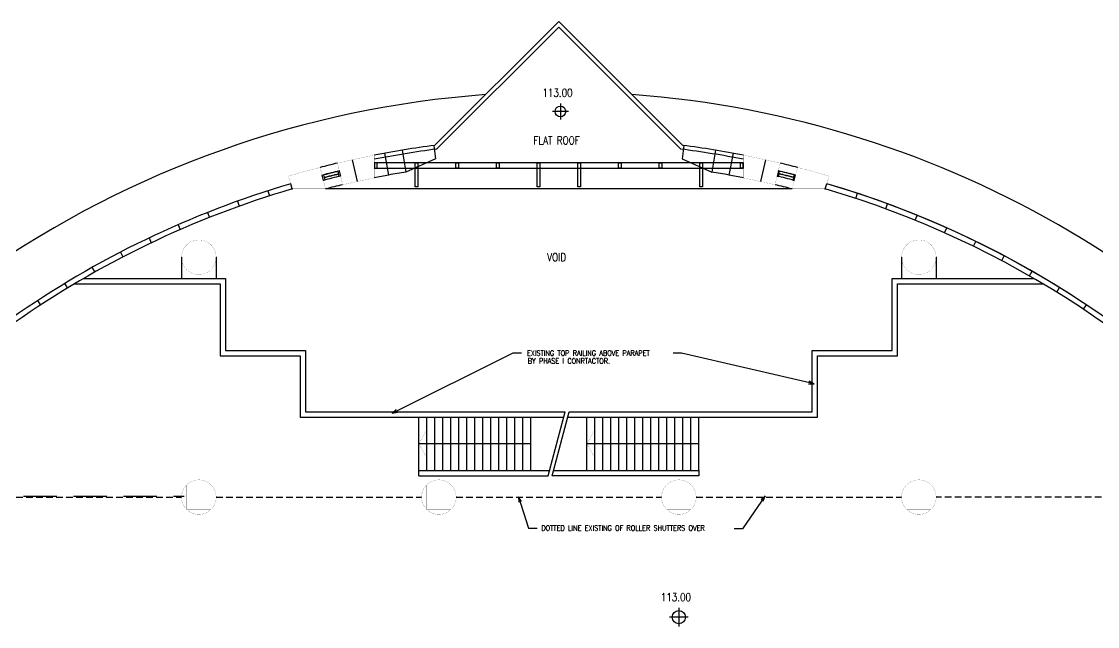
# Model space of a CAD drawing. Extents: x -163002 to 22103, y -103500 to 51643.
# Drawn here: x -81649 to -41300, y 28950 to 51643 of the extents above; entities that cross this region are included whole.
import ezdxf

# ---------------------------------------------------------------- set-up
doc = ezdxf.new("R2010")
doc.units = 0
doc.header["$LTSCALE"] = 1000
doc.header["$MEASUREMENT"] = 0
doc.linetypes.add('s2113a$0$GFxref$0$s3123a$0$HIDDEN2', pattern=[0.1875, 0.125, -0.0625])
doc.linetypes.add('s2113a$0$HIDDEN', pattern=[0.375, 0.25, -0.125])
doc.layers.get('0').update_dxf_attribs({"linetype": 'CONTINUOUS'})
for name, color, linetype in [('s2113a$0$20', 7, 'CONTINUOUS'), ('s2113a$0$23', 7, 'CONTINUOUS'), ('s2113a$0$25', 7, 'CONTINUOUS'), ('s2113a$0$35', 7, 'CONTINUOUS'), ('s2113a$0$48', 7, 'CONTINUOUS'), ('s2113a$0$56', 7, 'CONTINUOUS'), ('s2113a$0$6', 7, 'CONTINUOUS'), ('s2113a$0$fire shutter', 5, 's2113a$0$GFxref$0$s3123a$0$HIDDEN2')]:
    doc.layers.add(name, color=color, linetype=linetype)
doc.styles.add('s2113a$0$STANDARD', font='SIMPLEX')

# ---------------------------------------------------------------- blocks, each defined once
blk = doc.blocks.new('s2113a$0$WW')
at = {"layer": 's2113a$0$23', "color": 14, "linetype": 'Continuous'}
for points in [[(0, 0), (0.05, 0), (0.0501, 0.1999), (0.0001, 0.2)], [(0.6132, 0), (0.6632, -0.0001), (0.6632, 0.2), (0.6132, 0.2)]]:
    blk.add_lwpolyline(points, close=True, dxfattribs=at)
for radius, start, end in [(35.700009, 89.473275, 90.543819), (35.605009, 89.551331, 90.460753), (35.595009, 89.551331, 90.460753)]:
    blk.add_arc((0.336942, -35.497775), radius, start, end, dxfattribs=at)
blk = doc.blocks.new('s2113a')
at = {"layer": 's2113a$0$20', "color": 14, "linetype": 'Continuous', "const_width": 5}
for points in [[(-69799.186, 46330.337, -0.009765), (-68425, 46627.69, -0.009765)], [(-53200.614, 46330.337, 0.009765), (-54574.8, 46627.69, 0.009765)], [(-71634.49, 45844.065, -0.008516), (-70452.098, 46169.192, -0.008516)], [(-51365.31, 45844.065, 0.008516), (-52547.702, 46169.192, 0.008516)]]:
    blk.add_lwpolyline(points, format="xyb", dxfattribs=at)
for points in [[(-68425, 46627.7), (-68425, 45775.8)], [(-54574.8, 46627.7), (-54574.8, 45775.8)], [(-70452.1, 46169.2), (-70245.6, 45364.3)], [(-69799.2, 46330.3), (-69607.4, 45520.7)], [(-53200.6, 46330.3), (-53392.4, 45520.7)], [(-52547.7, 46169.2), (-52754.2, 45364.3)], [(-71634.5, 45844.1), (-71493.8, 45364.2)], [(-68425, 45775.8), (-69607.4, 45520.7)], [(-54574.8, 45775.8), (-53392.4, 45520.7)], [(-51365.3, 45844.1), (-51506, 45364.2)], [(-71493.7, 45364.3), (-70245.6, 45364.3)], [(-51506.1, 45364.3), (-52754.2, 45364.3)]]:
    blk.add_lwpolyline(points, dxfattribs=at)
at = {"layer": 's2113a$0$23', "color": 14, "linetype": 'Continuous'}
for p, q in [((-72413, 45291.2), (-72351.8, 45100.8)), ((-71493.7, 45364.3), (-71550, 45556.3)), ((-52754.2, 45364.3), (-70245.6, 45364.3)), ((-51506.1, 45364.3), (-51449.8, 45556.3)), ((-50368.2, 45009.6), (-50305.5, 45199.6)), ((-73548.5, 44905.5), (-73481, 44717.2)), ((-49242.9, 44616.9), (-49173.9, 44804.7)), ((-74669.6, 44482.2), (-74595.8, 44296.3)), ((-75776.3, 44021.3), (-75696.3, 43838)), ((-48131.4, 44186.7), (-48056.1, 44372.1)), ((-47035, 43719.4), (-46953.5, 43902.2)), ((-76867.5, 43523.2), (-76781.3, 43342.7)), ((-45954.9, 43215.6), (-45867.3, 43395.5)), ((-77940.4, 42989.2), (-77848.3, 42811.7)), ((-75649.9, 42800.1), (-75649.9, 42000.1)), ((-74349.9, 42800.1), (-74349.9, 42000.1)), ((-48649.9, 42800.1), (-48649.9, 42000.1)), ((-47349.9, 42800.1), (-47349.9, 42000.1)), ((-44892.3, 42675.8), (-44798.7, 42852.6)), ((-78995, 42419.4), (-78897, 42245.1)), ((-43848.4, 42100.6), (-43748.9, 42274.2)), ((-80030.7, 41814), (-79926.9, 41643.1)), ((-42824.4, 41490.7), (-42719.1, 41660.9)), ((-81044.5, 41174.8), (-80934.9, 41007.5)), ((-41821.5, 40846.8), (-41710.5, 41013.3)), ((-66749.9, 34600.1), (-61899.8, 34600.1)), ((-56249.9, 34600.1), (-61749.8, 34600.1))]:
    blk.add_line(p, q, dxfattribs=at)
for points in [[(-66156.7, 46997.6), (-61499.9, 51642.9), (-56844.4, 46987.4)], [(-66086.9, 46855.3), (-61500, 51430.9), (-56926.3, 46857.1)], [(-79325.7, 42000.1), (-73999.9, 42000.1), (-73999.9, 39300.1), (-70999.9, 39300.1), (-70999.9, 37000.1), (-61256.7, 37000.1)], [(-61106.7, 37000.1), (-51999.9, 37000.1), (-51999.9, 39300.1), (-48999.9, 39300.1), (-48999.9, 42000.1), (-43674.1, 42000.1)], [(-79665.8, 41800.1), (-74199.9, 41800.1), (-74199.9, 39100.1), (-71199.9, 39100.1), (-71199.9, 36800.1), (-61310.3, 36800.1)], [(-61160.3, 36800.1), (-51799.9, 36800.1), (-51799.9, 39100.1), (-48799.9, 39100.1), (-48799.9, 41800.1), (-43334, 41800.1)], [(-66749.9, 34600.1), (-66749.9, 34800.1), (-61846.2, 34800.1)], [(-61696.2, 34800.1), (-56249.9, 34800.1), (-56249.9, 34600.1)]]:
    blk.add_lwpolyline(points, dxfattribs=at)
for points in [[(-68408.5, 46136.6), (-54591.3, 46136.6), (-54591.3, 46336.6), (-68408.5, 46336.6)], [(-68408.5, 46136.6), (-68308.5, 46136.6), (-68308.5, 46336.6), (-68408.5, 46336.6)], [(-66784.4, 45446.6), (-66884.4, 45446.6), (-66884.4, 46336.6), (-66784.4, 46336.6)], [(-65260.2, 46136.6), (-65360.2, 46136.6), (-65360.2, 46336.6), (-65260.2, 46336.6)], [(-63736.1, 46136.6), (-63836.1, 46136.6), (-63836.1, 46336.6), (-63736.1, 46336.6)], [(-62212, 45446.6), (-62312, 45446.6), (-62312, 46336.6), (-62212, 46336.6)], [(-60687.8, 45446.6), (-60787.8, 45446.6), (-60787.8, 46336.6), (-60687.8, 46336.6)], [(-59163.7, 46136.6), (-59263.7, 46136.6), (-59263.7, 46336.6), (-59163.7, 46336.6)], [(-57639.6, 46136.6), (-57739.6, 46136.6), (-57739.6, 46336.6), (-57639.6, 46336.6)], [(-56115.4, 45446.6), (-56215.4, 45446.6), (-56215.4, 46336.6), (-56115.4, 46336.6)], [(-54591.3, 46136.6), (-54691.3, 46136.6), (-54691.3, 46336.6), (-54591.3, 46336.6)]]:
    blk.add_lwpolyline(points, close=True, dxfattribs=at)
for centre, radius, start, end in [((-61499.9, 11300.1), 37700, 94.183153, 124.9557968), ((-61499.9, 11300.1), 37700, 32.940414, 85.828011), ((-61499.9, 11300.1), 35999.919, 97.432411, 101.090794), ((-61499.9, 11300.1), 35849.919, 97.351217, 101.137792), ((-61499.9, 11300.1), 35849.919, 78.862208, 82.670408), ((-61499.9, 11300.1), 35999.919, 78.909206, 82.567589), ((-61499.9, 11300.1), 35999.941, 103.328636, 104.398978), ((-61499.9, 11300.1), 35700, 103.328808, 104.359786), ((-61499.9, 11300.1), 35700, 75.640214, 76.671192), ((-61499.9, 11300.1), 35999.941, 75.601022, 76.671364), ((-61499.9, 11300.1), 35500, 103.328811, 104.398725), ((-61499.9, 11300.1), 35500, 75.601275, 76.671189), ((-61499.9, 11300.1), 35700.009, 106.356806, 125.117239), ((-61499.9, 11300.1), 35500.009, 106.356853, 125.117239), ((-61503.9, 11300.039), 35167.919, 103.322322, 104.392906), ((-61495.9, 11300.039), 35167.919, 75.607094, 76.677678), ((-61499.9, 11300.1), 35500, 39.487122, 73.649189), ((-61499.9, 11300.1), 35700, 40.946006, 73.649242), ((-61499.9, 11300.1), 35700, 39.487122, 73.649225)]:
    blk.add_arc(centre, radius, start, end, dxfattribs=at)
for p in [(-71493.7, 45364.3), (-51506.1, 45364.3)]:
    blk.add_point(p, dxfattribs=at)
at = {"layer": 's2113a$0$25', "color": 8, "linetype": 'Continuous'}
for p, q in [((-67753, 36950.2), (-63213.5, 39220)), ((-63213.5, 39220), (-62893.5, 39220)), ((-56897.6, 39203.5), (-57217.6, 39203.5)), ((-51930.4, 38052.2), (-56897.6, 39203.5))]:
    blk.add_line(p, q, dxfattribs=at)
at = {"layer": 's2113a$0$25', "color": 10, "linetype": 'Continuous'}
for p, q in [((-66749.9, 34800.1), (-66749.9, 36800.1)), ((-66449.9, 34800.1), (-66449.9, 36800.1)), ((-66149.9, 34800.1), (-66149.9, 36800.1)), ((-65849.9, 34800.1), (-65849.9, 36800.1)), ((-65549.9, 34800.1), (-65549.9, 36800.1)), ((-65249.9, 34800.1), (-65249.9, 36800.1)), ((-64949.9, 34800.1), (-64949.9, 36800.1)), ((-64649.9, 34800.1), (-64649.9, 36800.1)), ((-64349.9, 34800.1), (-64349.9, 36800.1)), ((-64049.9, 34800.1), (-64049.9, 36800.1)), ((-63749.9, 34800.1), (-63749.9, 36800.1)), ((-63449.9, 34800.1), (-63449.9, 36800.1)), ((-63149.9, 34800.1), (-63149.9, 36800.1)), ((-62849.9, 34800.1), (-62849.9, 36800.1)), ((-62549.9, 34800.1), (-62549.9, 36800.1)), ((-61899.8, 34600.1), (-61256.7, 37000.1)), ((-61749.8, 34600.1), (-61106.7, 37000.1)), ((-60449.9, 34800.1), (-60449.9, 36800.1)), ((-60149.9, 34800.1), (-60149.9, 36800.1)), ((-59849.9, 34800.1), (-59849.9, 36800.1)), ((-59549.9, 34800.1), (-59549.9, 36800.1)), ((-59249.9, 34800.1), (-59249.9, 36800.1)), ((-58949.9, 34800.1), (-58949.9, 36800.1)), ((-58649.9, 34800.1), (-58649.9, 36800.1)), ((-58349.9, 34800.1), (-58349.9, 36800.1)), ((-58049.9, 34800.1), (-58049.9, 36800.1)), ((-57749.9, 34800.1), (-57749.9, 36800.1)), ((-57449.9, 34800.1), (-57449.9, 36800.1)), ((-57149.9, 34800.1), (-57149.9, 36800.1)), ((-56849.9, 34800.1), (-56849.9, 36800.1)), ((-56549.9, 34800.1), (-56549.9, 36800.1)), ((-56249.9, 34800.1), (-56249.9, 36800.1)), ((-62549.8, 35800), (-66749.9, 35800.5)), ((-56249.9, 35800), (-60449.9, 35800.4))]:
    blk.add_line(p, q, dxfattribs=at)
at = {"layer": 's2113a$0$25', "color": 8, "linetype": 'Continuous'}
for points in [[(-52136.5, 38048.7), (-51930.4, 38052.2), (-52113.9, 38146.1)], [(-67596.5, 37084.4), (-67753, 36950.2), (-67551.8, 36994.9)]]:
    blk.add_lwpolyline(points, dxfattribs=at)
at = {"layer": 's2113a$0$25', "color": 10, "linetype": 'Continuous', "const_width": 5}
for points in [[(-66749.9, 35800.5), (-66449.9, 36320.1)], [(-60449.9, 35800.4), (-60149.9, 36320)], [(-66749.9, 35799.5), (-66449.9, 35279.9)], [(-60449.9, 35799.6), (-60149.9, 35280)]]:
    blk.add_lwpolyline(points, dxfattribs=at)
at = {"layer": 's2113a$0$35', "color": 15, "linetype": 'Continuous'}
for p, q in [((-61440.4, 48570.1), (-61440.4, 47970.1)), ((-61140.4, 48270.1), (-61740.4, 48270.1)), ((-56999.9, 29650.1), (-56999.9, 28950.1)), ((-56649.9, 29300.1), (-57349.9, 29300.1))]:
    blk.add_line(p, q, dxfattribs=at)
for centre, radius in [((-61440.4, 48270.1), 200), ((-56999.9, 29300.1), 250)]:
    blk.add_circle(centre, radius, dxfattribs=at)
at = {"layer": 's2113a$0$48', "color": 14}
for p, q in [((-67369.8, 46818.2), (-67234.3, 45998)), ((-66185.5, 46993.8), (-66119.3, 46489.7)), ((-56814.3, 46993.8), (-56880.5, 46489.7)), ((-55630, 46818.2), (-55765.5, 45998)), ((-69246.8, 46456.7), (-69068, 45644)), ((-68032.3, 46702.4), (-67881.4, 45884.1)), ((-66119.3, 46489.7), (-67234.3, 45998)), ((-56880.5, 46489.7), (-55765.5, 45998)), ((-54967.5, 46702.4), (-55118.4, 45884.1)), ((-53753, 46456.7), (-53931.8, 45644))]:
    blk.add_line(p, q, dxfattribs=at)
at = {"layer": 's2113a$0$48', "color": 2, "linetype": 'Continuous'}
for p, q in [((-63011, 33819.6), (-62633.8, 32642.9)), ((-53763.5, 33849.7), (-54608.3, 32612.7)), ((-62633.8, 32642.9), (-62313.8, 32642.9)), ((-54608.3, 32612.7), (-54928.3, 32612.7))]:
    blk.add_line(p, q, dxfattribs=at)
for points in [[(-62902.3, 33644.4), (-63011, 33819.6), (-62997.6, 33613.9)], [(-53835, 33656.3), (-53763.5, 33849.7), (-53917.6, 33712.7)]]:
    blk.add_lwpolyline(points, dxfattribs=at)
at = {"layer": 's2113a$0$48', "color": 14}
for centre, radius, start, end in [((-61503.9, 11300.039), 35167.919, 99.377803, 100.448294), ((-61495.9, 11300.039), 35167.919, 79.551706, 80.622197), ((-61499.9, 11300.1), 35167.872, 100.454697, 101.356711), ((-61499.9, 11300.1), 35167.872, 78.643289, 79.545303)]:
    blk.add_arc(centre, radius, start, end, dxfattribs=at)
at = {"layer": 's2113a$0$56', "color": 17, "linetype": 's2113a$0$HIDDEN'}
for p, q in [((-83349.9, 33800.1), (-75649.9, 33800.1)), ((-74349.9, 33800.1), (-66649.9, 33800.1)), ((-65349.9, 33800.1), (-57649.9, 33800.1)), ((-56349.9, 33800.1), (-48649.9, 33800.1)), ((-39649.9, 33800.1), (-47349.9, 33800.1))]:
    blk.add_line(p, q, dxfattribs=at)
at = {"layer": 's2113a$0$6', "color": 12, "linetype": 'Continuous', "const_width": 5}
for points in [[(-74349.9, 42800.1, 1), (-75649.9, 42800.1, 1)], [(-47349.9, 42800.1, 1), (-48649.9, 42800.1, 1)], [(-74349.9, 33800.1, 1), (-75649.9, 33800.1, 1)], [(-65349.9, 33800.1, 1), (-66649.9, 33800.1, 1)], [(-56349.9, 33800.1, 1), (-57649.9, 33800.1, 1)], [(-47349.9, 33800.1, 1), (-48649.9, 33800.1, 1)]]:
    blk.add_lwpolyline(points, format="xyb", close=True, dxfattribs=at)
for points in [[(-75459.5, 33340.5), (-74540.3, 33340.5), (-74540.3, 34259.7), (-75459.5, 34259.7)], [(-66459.5, 33340.5), (-65540.3, 33340.5), (-65540.3, 34259.7), (-66459.5, 34259.7)], [(-57459.5, 33340.5), (-56540.3, 33340.5), (-56540.3, 34259.7), (-57459.5, 34259.7)], [(-48459.5, 33340.5), (-47540.3, 33340.5), (-47540.3, 34259.7), (-48459.5, 34259.7)]]:
    blk.add_lwpolyline(points, close=True, dxfattribs=at)
at = {"layer": 's2113a$0$fire shutter', "ltscale": 10}
blk.add_line((-83449.9, 33836.047), (-75549.9, 33836.047), dxfattribs=at)
at = {"xscale": 999.997, "zscale": 1000}
for p, yscale, rotation in [((-69683.9, 45843.7), -999.997, 193.864698), ((-53315.9, 45843.7), 999.997, 346.135302)]:
    blk.add_blockref('s2113a$0$WW', p, dxfattribs=dict(at, yscale=yscale, rotation=rotation))
at = {"layer": 's2113a$0$25', "color": 2, "linetype": 'Continuous', "style": 's2113a$0$STANDARD', "width": 0.8}
for s, p in [('EXISTING TOP RAILING ABOVE PARAPET', (-62693.9, 39105.5)), ('BY PHASE I CONRTACTOR.', (-62664.1, 38809.4))]:
    blk.add_text(s, height=200, dxfattribs=at).set_placement(p)
at = {"layer": 's2113a$0$35', "color": 15, "linetype": 'Continuous', "style": 's2113a$0$STANDARD', "width": 0.8}
for p in [(-62115, 48820.2), (-57674.5, 29900.2)]:
    blk.add_text('113.00', height=300, dxfattribs=at).set_placement(p)
at = {"layer": 's2113a$0$48', "color": 15, "linetype": 'Continuous', "style": 's2113a$0$STANDARD', "width": 0.8}
for s, p in [('FLAT ROOF', (-62448.2, 47034.7)), ('VOID', (-61936.4, 42650.1))]:
    blk.add_text(s, height=300, dxfattribs=at).set_placement(p)
at = {"layer": 's2113a$0$48', "color": 2, "linetype": 'Continuous', "style": 's2113a$0$STANDARD', "width": 0.8}
blk.add_text('DOTTED LINE EXISTING OF ROLLER SHUTTERS OVER', height=200, dxfattribs=at).set_placement((-62153.8, 32542.9))

msp = doc.modelspace()

# ---------------------------------------------------------------- block references
msp.add_blockref('s2113a', (0, 0))

doc.saveas('drawing.dxf')
